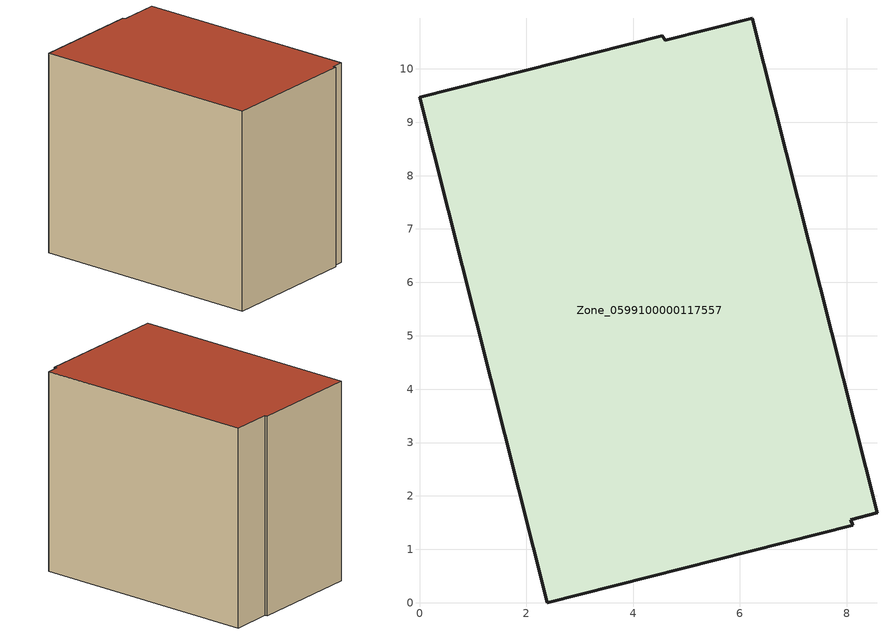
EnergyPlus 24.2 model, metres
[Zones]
Zone_0599100000117557
 floor ground (C_G): 8.57,1.68 8.08,1.56 8.12,1.45 2.39,0 0,9.47 4.54,10.62 4.6,10.54 6.23,10.95 z0
 wall outside (C_F): 8.57,1.68 6.23,10.95 4.6,10.54 4.54,10.62 0,9.47 2.39,0 8.12,1.45 8.08,1.56 8.57,1.68 z0:8.5
 roof outside (C_R): 8.08,1.56 8.57,1.68 6.23,10.95 4.6,10.54 4.54,10.62 0,9.47 2.39,0 8.12,1.45 z8.5
[BUILDING]
Pand.0599100000117557: North Axis=0; Terrain=City; Loads Convergence Tolerance Value=0.04; Temperature Convergence Tolerance Value=0.4; Solar Distribution=FullExterior; Maximum Number of Warmup Days=25; Minimum Number of Warmup Days=1
[Site:Location]
Rotterdam.The.Hague.AP_ZH_NLD Design_Conditions: Latitude=51.96; Longitude=4.45; Time Zone=1; Elevation=-4.5
[SITE:GROUNDTEMPERATURE:BUILDINGSURFACE]
18, 18, 18, 18, 18, 18, 18, 18, 18, 18, 18, 18
[MATERIAL] Thermal Absorptance=0.9; Solar Absorptance=0.7; Visible Absorptance=0.7
Name | Roughness | Thickness | Conductivity | Density | Specific Heat
G.TC.1965-1974 | MediumSmooth | 0.15 | 0.882353 | 540 | 1210
F.TC.1965-1974 | Rough | 0.3 | 0.697674 | 1920 | 840
R.TC.1965-1974 | MediumRough | 0.2 | 0.232558 | 1500 | 1000
[CONSTRUCTION]
C_G: G.TC.1965-1974
C_F: F.TC.1965-1974
C_R: R.TC.1965-1974
[ZONE]
Zone_0599100000117557: Type=1; Multiplier=1; Ceiling Height=Autocalculate; Volume=Autocalculate; Floor Area=autocalculate; Part of Total Floor Area=Yes
[ZONEINFILTRATION:DESIGNFLOWRATE]
Infil_Zone_0599100000117557: Zone or ZoneList or Space or SpaceList=Zone_0599100000117557; Schedule=AlwaysOn; Design Flow Rate Calculation Method=Flow/Area; Flow Rate per Floor Area=0.003; Constant Term Coefficient=1; Temperature Term Coefficient=0; Velocity Term Coefficient=0; Velocity Squared Term Coefficient=0
[HVACTEMPLATE:ZONE:IDEALLOADSAIRSYSTEM]
Zone_0599100000117557: Maximum Heating Supply Air Temperature=50; Minimum Cooling Supply Air Temperature=13; Maximum Heating Supply Air Humidity Ratio=0.0156; Minimum Cooling Supply Air Humidity Ratio=0.0077; Heating Limit=NoLimit; Cooling Limit=NoLimit; Dehumidification Control Type=ConstantSensibleHeatRatio; Cooling Sensible Heat Ratio=0.7; Dehumidification Setpoint=60; Humidification Control Type=None; Humidification Setpoint=30; Outdoor Air Method=None; Outdoor Air Flow Rate per Person=0.00944; Outdoor Air Flow Rate per Zone Floor Area=0; Outdoor Air Flow Rate per Zone=0; Demand Controlled Ventilation Type=None; Outdoor Air Economizer Type=NoEconomizer; Heat Recovery Type=None; Sensible Heat Recovery Effectiveness=0.7; Latent Heat Recovery Effectiveness=0.65
[ZONECONTROL:THERMOSTAT]
ThermostatControl_Zone_0599100000117557: Zone or ZoneList=Zone_0599100000117557; Control Type Schedule=DualSetpointControlType; Control 1=Thermostat_Zone_0599100000117557; Temperature Difference Between Cutout And Setpoint=0
[THERMOSTATSETPOINT:DUALSETPOINT]
Thermostat_Zone_0599100000117557: Heating Setpoint Temperature Schedule=HeatingSetpoint_Zone_0599100000117557; Cooling Setpoint Temperature Schedule=CoolingSetpoint_Zone_0599100000117557
[SCHEDULE:COMPACT]
HeatingSetpoint_Zone_0599100000117557: Through: 12/31, For: AllDays, Until: 24:00, 21
CoolingSetpoint_Zone_0599100000117557: Through: 12/31, For: AllDays, Until: 24:00, 24
DualSetpointControlType: Through: 12/31, For: AllDays, Until: 24:00, 4
AlwaysOn: Through: 12/31, For: AllDays, Until: 24:00, 1
